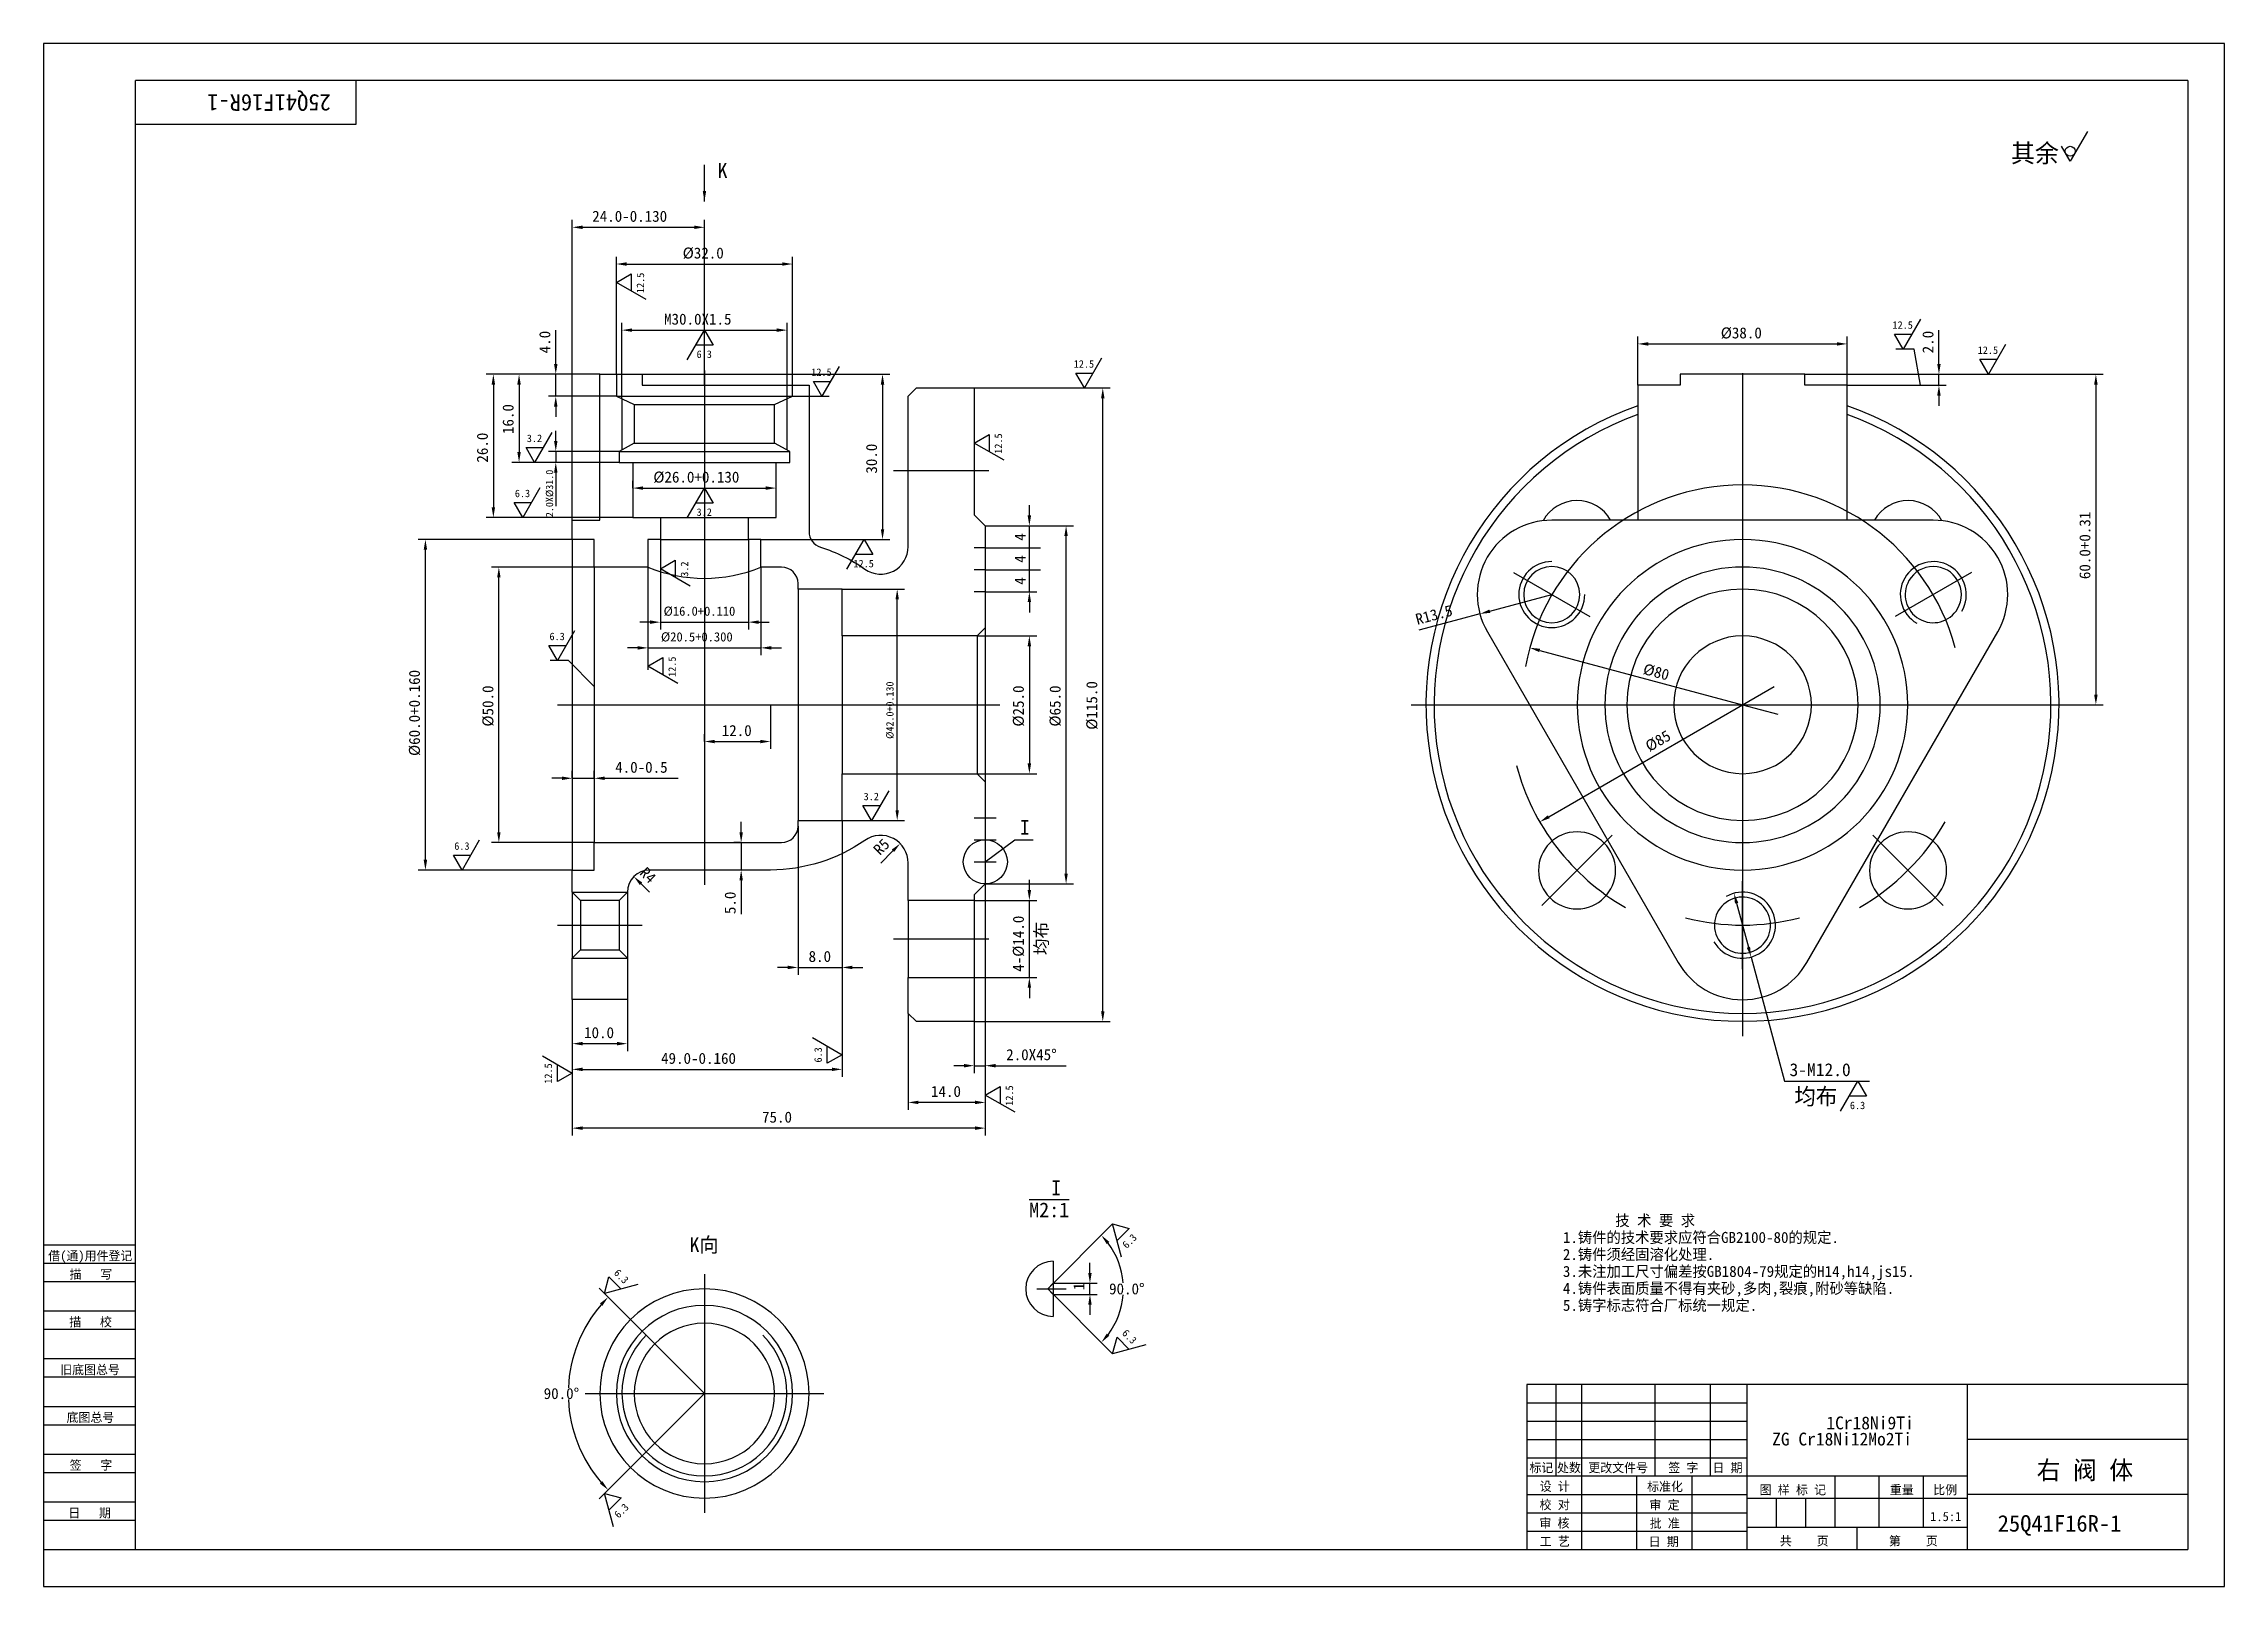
# Model space of a CAD drawing. Header units: metres. Extents: x 0 to 594, y 0 to 420.
import ezdxf

# ---------------------------------------------------------------- set-up
doc = ezdxf.new("R2010")
doc.units = ezdxf.units.M
for name, color, linetype in [('C', 6, 'Continuous'), ('D', 1, 'Continuous'), ('FL', 5, 'Continuous'), ('HA', 5, 'Continuous'), ('T', 7, 'Continuous'), ('TL', 4, 'Continuous')]:
    doc.layers.add(name, color=color, linetype=linetype)

# ---------------------------------------------------------------- blocks, each defined once
blk = doc.blocks.new('TUKUN2')
at = {"layer": 'FL'}
for p, q in [((594, 420), (0, 420)), ((0, 420), (0, 0)), ((594, 0), (594, 420)), ((0, 83), (25, 83)), ((0, 75), (25, 75)), ((0, 70), (25, 70)), ((0, 62), (25, 62)), ((0, 57), (25, 57)), ((412, 30), (412, 55)), ((419, 10), (419, 55)), ((439, 30), (439, 55)), ((454, 30), (454, 55)), ((0, 49), (25, 49)), ((404, 50), (464, 50)), ((0, 44), (25, 44)), ((404, 45), (464, 45)), ((0, 36), (25, 36)), ((404, 40), (464, 40)), ((0, 31), (25, 31)), ((404, 35), (464, 35)), ((449, 10), (449, 30)), ((404, 25), (464, 25)), ((0, 23), (25, 23)), ((0, 18), (25, 18)), ((404, 20), (464, 20)), ((404, 15), (464, 15)), ((0, 0), (594, 0))]:
    blk.add_line(p, q, dxfattribs=at)
at = {"layer": 'TL'}
for p, q in [((584, 410), (25, 410)), ((25, 10), (25, 410)), ((85, 410), (85, 398)), ((584, 410), (584, 10)), ((85, 398), (25, 398)), ((0, 93), (25, 93)), ((0, 88), (25, 88)), ((584, 55), (404, 55)), ((404, 55), (404, 10)), ((464, 10), (464, 55)), ((524, 10), (524, 55)), ((584, 40), (524, 40)), ((524, 30), (404, 30)), ((434, 10), (434, 30)), ((488, 16), (488, 30)), ((500, 16), (500, 30)), ((512, 16), (512, 30)), ((464, 24), (524, 24)), ((472, 16), (472, 24)), ((480, 16), (480, 24)), ((584, 25), (524, 25)), ((524, 16), (464, 16)), ((494, 10), (494, 16)), ((0, 10), (584, 10))]:
    blk.add_line(p, q, dxfattribs=at)
at = {"layer": 'T'}
for s, p in [('借(通)用件登记', (1.26, 88.76)), ('描   写', (7.09, 83.76)), ('描   校', (6.98, 70.76)), ('旧底图总号', (4.52, 57.76)), ('底图总号', (6.25, 44.76)), ('签   字', (7.1, 31.76)), ('标记', (404.71, 31.07)), ('处数', (412.22, 31.07)), ('更改文件号', (420.75, 31.07)), ('签 字', (442.53, 31.07)), ('日 期', (454.57, 31.07)), ('校 对', (407.48, 20.99)), ('设 计', (407.5, 25.99)), ('标准化', (436.77, 25.93)), ('审 定', (437.39, 20.93)), ('图 样 标 记', (467.4, 25.04)), ('重量', (502.88, 25.04)), ('比例', (514.7, 25.04)), ('日   期', (6.72, 18.76)), ('审 核', (407.41, 15.99)), ('批 准', (437.46, 15.93)), ('工 艺', (407.52, 10.99)), ('日 期', (437.18, 10.93)), ('共    页', (472.91, 11.13)), ('第    页', (502.62, 11.13))]:
    blk.add_text(s, height=2.5, dxfattribs=at).set_placement(p)

msp = doc.modelspace()

# ---------------------------------------------------------------- linework, layer by layer
at = {"layer": 'C'}
for points in [[(180, 331), (180, 191)], [(462.75, 330.25), (462.75, 149.75)], [(231.5, 303.75), (257.5, 303.75)], [(256.5, 282.75), (253.5, 282.75)], [(256.5, 276.75), (253.5, 276.75)], [(400.4, 276), (421.18, 264)], [(525.1, 276), (504.32, 264)], [(256.5, 270.75), (253.5, 270.75)], [(140, 240), (260.5, 240)], [(372.5, 240), (553, 240)], [(253.5, 209.25), (259.5, 209.25)], [(253.5, 203.25), (259.5, 203.25)], [(408.13, 185.38), (427.22, 204.47)], [(517.37, 185.38), (498.28, 204.47)], [(253.5, 197.25), (259.5, 197.25)], [(462.75, 168), (462.75, 192)], [(140, 180), (163, 180)], [(231.5, 176.25), (257.5, 176.25)], [(180, 85), (180, 20)], [(270.5, 81), (278.5, 81)], [(147.5, 52.5), (212.5, 52.5)]]:
    msp.add_lwpolyline(points, dxfattribs=at)
for points in [[(520.71, 255.53, 0.8), (403.66, 250.42, 0.8)], [(401.17, 223.5, 0.2), (430.87, 184.79, 0.2)], [(494.62, 184.79, 0.13), (517.96, 208.12, 0.13)], [(447.22, 182.04, 0.13), (478.28, 182.04, 0.13)]]:
    msp.add_lwpolyline(points, format="xyb", dxfattribs=at)
at = {"layer": 'D'}
for p, q in [((552, 388), (549.66, 392.06)), ((556.68, 396.11), (552, 388)), ((144, 290.25), (144, 372)), ((146.8, 370), (177.2, 370)), ((180, 327), (180, 372)), ((156, 330), (156, 362)), ((156, 355), (160.06, 357.34)), ((158.8, 360), (201.2, 360)), ((160.06, 357.34), (160.06, 352.66)), ((204, 327), (204, 362)), ((164.11, 350.32), (156, 355)), ((511.2, 344.96), (506.51, 336.85)), ((139.5, 335.6), (139.5, 341.98)), ((157.5, 323.31), (157.5, 344)), ((160.3, 342), (199.7, 342)), ((175.32, 333.89), (180, 342)), ((180, 342), (182.34, 337.94)), ((202.5, 323.31), (202.5, 344)), ((434.25, 327), (434.25, 340.25)), ((491.25, 327), (491.25, 340.25)), ((506.51, 336.85), (504.17, 340.9)), ((504.17, 340.9), (508.86, 340.9)), ((516.25, 335.6), (516.25, 341.98)), ((139.5, 332.8), (139.5, 335.6)), ((182.34, 337.94), (177.66, 337.94)), ((288.18, 334.36), (283.5, 326.25)), ((437.05, 338.25), (488.45, 338.25)), ((516.25, 332.8), (516.25, 335.6)), ((529.72, 330), (527.38, 334.06)), ((527.38, 334.06), (532.06, 334.06)), ((534.4, 338.11), (529.72, 330)), ((151.5, 330), (120.5, 330)), ((122.5, 327.2), (122.5, 293.8)), ((151.5, 330), (127.5, 330)), ((129.5, 327.2), (129.5, 308.8)), ((151.5, 330), (137.5, 330)), ((139.5, 324), (139.5, 330)), ((163.03, 330), (230.5, 330)), ((212, 324), (209.66, 328.06)), ((209.66, 328.06), (214.34, 328.06)), ((216.68, 332.11), (212, 324)), ((228.5, 327.2), (228.5, 287.8)), ((283.5, 326.25), (281.16, 330.31)), ((281.16, 330.31), (285.84, 330.31)), ((479.72, 330), (518.25, 330)), ((479.72, 330), (561, 330)), ((491.25, 327), (518.25, 327)), ((516.25, 327), (516.25, 330)), ((559, 327.2), (559, 242.8)), ((156, 324), (137.5, 324)), ((139.5, 321.2), (139.5, 318.4)), ((253.5, 326.25), (290.5, 326.25)), ((288.5, 156.55), (288.5, 323.45)), ((516.25, 324.2), (516.25, 321.4)), ((133.75, 306), (131.41, 310.06)), ((131.41, 310.06), (136.09, 310.06)), ((138.43, 314.11), (133.75, 306)), ((156.75, 309), (137.5, 309)), ((139.5, 311.8), (139.5, 314.6)), ((139.5, 309), (139.5, 306)), ((253.5, 311.25), (257.56, 313.59)), ((261.61, 306.57), (253.5, 311.25)), ((257.56, 313.59), (257.56, 308.91)), ((156.75, 306), (127.5, 306)), ((156.75, 306), (137.5, 306)), ((139.5, 303.2), (139.5, 300.4)), ((135.18, 299.11), (130.5, 291)), ((139.5, 300.4), (139.5, 294.04)), ((160.5, 299), (160.5, 301)), ((163.3, 299), (196.7, 299)), ((175.32, 290.89), (180, 299)), ((180, 299), (182.34, 294.94)), ((199.5, 299), (199.5, 301)), ((130.5, 291), (128.16, 295.06)), ((128.16, 295.06), (132.84, 295.06)), ((182.34, 294.94), (177.66, 294.94)), ((268.5, 291.55), (268.5, 294.35)), ((160.5, 291), (120.5, 291)), ((256.5, 288.75), (280.5, 288.75)), ((256.5, 288.75), (270.5, 288.75)), ((268.5, 270.75), (268.5, 288.75)), ((278.5, 194.05), (278.5, 285.95)), ((144, 285), (102, 285)), ((104, 197.8), (104, 282.2)), ((168, 285), (168, 260.5)), ((168, 277), (172.06, 279.34)), ((172.06, 279.34), (172.06, 274.66)), ((192, 285), (192, 260.5)), ((195.38, 285), (230.5, 285)), ((218.82, 276.89), (223.5, 285)), ((225.84, 280.94), (221.16, 280.94)), ((223.5, 285), (225.84, 280.94)), ((150, 277.5), (122, 277.5)), ((124, 205.3), (124, 274.7)), ((164.62, 277.5), (164.62, 253.5)), ((176.11, 272.32), (168, 277)), ((195.38, 277.5), (195.38, 253.5)), ((217.5, 271.5), (234.5, 271.5)), ((232.5, 211.3), (232.5, 268.7)), ((256.5, 270.75), (270.5, 270.75)), ((268.5, 267.95), (268.5, 265.15)), ((393.93, 265.48), (410.79, 270)), ((165.2, 262.5), (162.4, 262.5)), ((168, 262.5), (192, 262.5)), ((194.8, 262.5), (197.6, 262.5)), ((385.82, 263.31), (374.56, 260.29)), ((391.23, 264.76), (385.82, 263.31)), ((139.93, 252.07), (137.59, 256.13)), ((137.59, 256.13), (142.27, 256.13)), ((144.61, 260.18), (139.93, 252.07)), ((161.82, 255.5), (159.03, 255.5)), ((164.62, 255.5), (195.38, 255.5)), ((198.18, 255.5), (200.97, 255.5)), ((254.25, 258.75), (270.5, 258.75)), ((268.5, 255.95), (268.5, 224.05)), ((164.62, 250.5), (168.68, 252.84)), ((172.74, 245.82), (164.62, 250.5)), ((168.68, 252.84), (168.68, 248.16)), ((407.5, 254.8), (462.75, 240)), ((198, 240), (198, 228)), ((409.97, 209.53), (462.75, 240)), ((552, 240), (561, 240)), ((180, 230), (180, 232)), ((182.8, 230), (195.2, 230)), ((141.2, 220), (138.4, 220)), ((144, 220), (144, 222)), ((144, 220), (150, 220)), ((150, 220), (150, 222)), ((152.8, 220), (155.6, 220)), ((155.6, 220), (172.83, 220)), ((254.25, 221.25), (270.5, 221.25)), ((230.18, 216.61), (225.5, 208.5)), ((190, 205.3), (190, 208.1)), ((217.5, 208.5), (217.5, 138.75)), ((217.5, 208.5), (217.5, 166.5)), ((217.5, 208.5), (234.5, 208.5)), ((225.5, 208.5), (223.16, 212.56)), ((223.16, 212.56), (227.84, 212.56)), ((118.68, 203.11), (114, 195)), ((150, 202.5), (122, 202.5)), ((190, 202.5), (188, 202.5)), ((190, 202.5), (190, 195)), ((205.5, 207), (205.5, 166.5)), ((114, 195), (111.66, 199.06)), ((111.66, 199.06), (116.34, 199.06)), ((231.32, 200.24), (228, 196.92)), ((144, 195), (102, 195)), ((162.74, 191.26), (165, 189)), ((190, 195), (188, 195)), ((190, 192.2), (190, 189.4)), ((256.5, 191.25), (256.5, 129.75)), ((256.5, 191.25), (256.5, 122.75)), ((256.5, 191.25), (256.5, 139.75)), ((256.5, 191.25), (280.5, 191.25)), ((268.5, 189.55), (268.5, 192.35)), ((190, 189.4), (190, 183.02)), ((253.5, 186.75), (270.5, 186.75)), ((268.5, 165.75), (268.5, 186.75)), ((461.15, 185.99), (464.35, 174.01)), ((202.7, 168.5), (199.9, 168.5)), ((205.5, 168.5), (217.5, 168.5)), ((220.3, 168.5), (223.1, 168.5)), ((253.5, 165.75), (270.5, 165.75)), ((268.5, 162.95), (268.5, 160.15)), ((144, 159.75), (144, 145.75)), ((144, 159.75), (144, 138.75)), ((144, 159.75), (144, 122.75)), ((159, 159.75), (159, 145.75)), ((235.5, 156), (235.5, 129.75)), ((209.39, 149.43), (217.5, 144.75)), ((253.5, 153.75), (253.5, 139.75)), ((253.5, 153.75), (290.5, 153.75)), ((135.89, 144.43), (144, 139.75)), ((146.8, 147.75), (156.2, 147.75)), ((213.44, 142.41), (213.44, 147.09)), ((217.5, 144.75), (213.44, 142.41)), ((139.94, 137.41), (139.94, 142.09)), ((144, 139.75), (139.94, 137.41)), ((146.8, 140.75), (214.7, 140.75)), ((250.7, 141.75), (247.9, 141.75)), ((253.5, 141.75), (256.5, 141.75)), ((259.3, 141.75), (262.1, 141.75)), ((262.1, 141.75), (278.48, 141.75)), ((489.45, 129.39), (494.14, 137.5)), ((494.14, 137.5), (496.48, 133.44)), ((253.7, 131.75), (238.3, 131.75)), ((256.5, 133.75), (260.56, 136.09)), ((264.61, 129.07), (256.5, 133.75)), ((260.56, 136.09), (260.56, 131.41)), ((496.48, 133.44), (491.8, 133.44)), ((253.7, 124.75), (146.8, 124.75)), ((293.6, 89.63), (291.18, 98.68)), ((291.18, 98.68), (295.7, 97.47)), ((295.7, 97.47), (292.39, 94.15)), ((152.78, 79.72), (153.99, 84.25)), ((153.99, 84.25), (157.3, 80.94)), ((285, 85.3), (285, 88.1)), ((161.82, 82.15), (152.78, 79.72)), ((275, 82.5), (287, 82.5)), ((275, 79.5), (287, 79.5)), ((285, 79.5), (285, 82.5)), ((285, 76.7), (285, 73.9)), ((291.18, 63.32), (292.39, 67.85)), ((300.23, 65.75), (291.18, 63.32)), ((292.39, 67.85), (295.7, 64.53)), ((155.2, 16.23), (152.78, 25.28)), ((152.78, 25.28), (157.3, 24.06)), ((157.3, 24.06), (153.99, 20.75))]:
    msp.add_line(p, q, dxfattribs=at)
for points in [[(511.25, 327), (509.51, 336.85), (504.51, 336.85)], [(204, 324), (214, 324)], [(256.5, 282.75), (271.5, 282.75)], [(164.62, 277.5), (164.62, 249.5)], [(256.5, 276.75), (271.5, 276.75)], [(150, 245), (142.93, 252.07), (137.93, 252.07)], [(462.75, 240), (471.41, 245)], [(462.75, 240), (472.41, 237.41)], [(256.5, 197.25), (264.5, 203.25), (269.5, 203.25)], [(465.08, 171.31), (474.14, 137.5), (497.3, 137.5)], [(273.5, 81), (291.18, 98.68)], [(180, 52.5), (151.36, 81.14)], [(273.5, 81), (291.18, 63.32)], [(180, 52.5), (151.36, 23.86)]]:
    msp.add_lwpolyline(points, dxfattribs=at)
msp.add_circle((552, 390.7), 1.35, dxfattribs=at)
for centre, radius, start, end in [((273.5, 81), 20.63, 4.42, 37.22), ((273.5, 81), 20.63, 322.78, 355.58), ((180, 52.5), 37.11, 139.32, 177.54), ((180, 52.5), 37.11, 182.46, 220.68)]:
    msp.add_arc(centre, radius, start, end, dxfattribs=at)
for points in [[(146.8, 370.47), (146.8, 369.53), (144, 370)], [(177.2, 370.47), (177.2, 369.53), (180, 370)], [(158.8, 360.47), (158.8, 359.53), (156, 360)], [(201.2, 360.47), (201.2, 359.53), (204, 360)], [(160.3, 342.47), (160.3, 341.53), (157.5, 342)], [(199.7, 342.47), (199.7, 341.53), (202.5, 342)], [(437.05, 338.72), (437.05, 337.78), (434.25, 338.25)], [(488.45, 338.72), (488.45, 337.78), (491.25, 338.25)], [(139.03, 332.8), (139.97, 332.8), (139.5, 330)], [(515.78, 332.8), (516.72, 332.8), (516.25, 330)], [(122.03, 327.2), (122.97, 327.2), (122.5, 330)], [(129.03, 327.2), (129.97, 327.2), (129.5, 330)], [(228.03, 327.2), (228.97, 327.2), (228.5, 330)], [(515.78, 324.2), (516.72, 324.2), (516.25, 327)], [(558.53, 327.2), (559.47, 327.2), (559, 330)], [(139.03, 321.2), (139.97, 321.2), (139.5, 324)], [(288.03, 323.45), (288.97, 323.45), (288.5, 326.25)], [(139.03, 311.8), (139.97, 311.8), (139.5, 309)], [(129.03, 308.8), (129.97, 308.8), (129.5, 306)], [(139.03, 303.2), (139.97, 303.2), (139.5, 306)], [(163.3, 299.47), (163.3, 298.53), (160.5, 299)], [(196.7, 299.47), (196.7, 298.53), (199.5, 299)], [(122.03, 293.8), (122.97, 293.8), (122.5, 291)], [(268.03, 291.55), (268.97, 291.55), (268.5, 288.75)], [(228.03, 287.8), (228.97, 287.8), (228.5, 285)], [(278.03, 285.95), (278.97, 285.95), (278.5, 288.75)], [(103.53, 282.2), (104.47, 282.2), (104, 285)], [(123.53, 274.7), (124.47, 274.7), (124, 277.5)], [(232.03, 268.7), (232.97, 268.7), (232.5, 271.5)], [(268.03, 267.95), (268.97, 267.95), (268.5, 270.75)], [(165.2, 262.97), (165.2, 262.03), (168, 262.5)], [(194.8, 262.97), (194.8, 262.03), (192, 262.5)], [(394.05, 265.03), (393.81, 265.93), (391.23, 264.76)], [(161.82, 255.97), (161.82, 255.03), (164.62, 255.5)], [(198.18, 255.97), (198.18, 255.03), (195.38, 255.5)], [(268.03, 255.95), (268.97, 255.95), (268.5, 258.75)], [(407.38, 254.35), (407.62, 255.26), (404.79, 255.53)], [(558.53, 242.8), (559.47, 242.8), (559, 240)], [(182.8, 230.47), (182.8, 229.53), (180, 230)], [(195.2, 230.47), (195.2, 229.53), (198, 230)], [(141.2, 220.47), (141.2, 219.53), (144, 220)], [(152.8, 220.47), (152.8, 219.53), (150, 220)], [(268.03, 224.05), (268.97, 224.05), (268.5, 221.25)], [(232.03, 211.3), (232.97, 211.3), (232.5, 208.5)], [(410.2, 209.12), (409.73, 209.93), (407.54, 208.12)], [(123.53, 205.3), (124.47, 205.3), (124, 202.5)], [(189.53, 205.3), (190.47, 205.3), (190, 202.5)], [(231.65, 199.91), (230.99, 200.57), (233.3, 202.22)], [(103.53, 197.8), (104.47, 197.8), (104, 195)], [(162.41, 190.93), (163.07, 191.59), (160.76, 193.24)], [(189.53, 192.2), (190.47, 192.2), (190, 195)], [(278.03, 194.05), (278.97, 194.05), (278.5, 191.25)], [(268.03, 189.55), (268.97, 189.55), (268.5, 186.75)], [(460.69, 185.87), (461.6, 186.11), (460.42, 188.69)], [(463.9, 173.89), (464.81, 174.13), (465.08, 171.31)], [(202.7, 168.97), (202.7, 168.03), (205.5, 168.5)], [(220.3, 168.97), (220.3, 168.03), (217.5, 168.5)], [(268.03, 162.95), (268.97, 162.95), (268.5, 165.75)], [(288.03, 156.55), (288.97, 156.55), (288.5, 153.75)], [(146.8, 148.22), (146.8, 147.28), (144, 147.75)], [(156.2, 148.22), (156.2, 147.28), (159, 147.75)], [(146.8, 141.22), (146.8, 140.28), (144, 140.75)], [(214.7, 141.22), (214.7, 140.28), (217.5, 140.75)], [(250.7, 142.22), (250.7, 141.28), (253.5, 141.75)], [(259.3, 142.22), (259.3, 141.28), (256.5, 141.75)], [(238.3, 132.22), (238.3, 131.28), (235.5, 131.75)], [(253.7, 132.22), (253.7, 131.28), (256.5, 131.75)], [(146.8, 125.22), (146.8, 124.28), (144, 124.75)], [(253.7, 125.22), (253.7, 124.28), (256.5, 124.75)], [(289.58, 93.17), (290.28, 93.79), (288.09, 95.59)], [(284.53, 85.3), (285.47, 85.3), (285, 82.5)], [(151.51, 77.01), (152.2, 76.37), (153.76, 78.74)], [(284.53, 76.7), (285.47, 76.7), (285, 79.5)], [(290.28, 68.21), (289.58, 68.83), (288.09, 66.41)], [(152.2, 28.63), (151.51, 27.99), (153.76, 26.26)]]:
    msp.add_solid(points, dxfattribs=at)
at = {"layer": 'HA'}
for points in [[(157.5, 323.31), (157.5, 309.41)], [(202.5, 309.41), (202.5, 323.31)], [(144, 189), (159, 189)], [(144, 171), (159, 171)]]:
    msp.add_lwpolyline(points, dxfattribs=at)
for points in [[(410.79, 279, 2.41), (419.79, 270, 2.41)], [(522.51, 265.5, 2.41), (510.21, 262.21, 2.41)], [(454.96, 175.5, 2.41), (458.25, 187.79, 2.41)], [(275, 88.5, 1), (275, 73.5, 1)], [(164.09, 68.41, 2.41), (195.91, 68.41, 2.41)]]:
    msp.add_lwpolyline(points, format="xyb", dxfattribs=at)
msp.add_circle((256.5, 197.25), 6, dxfattribs=at)
at = {"layer": 'TL'}
msp.add_line((180, 377), (180, 387), dxfattribs=at)
for points in [[(144, 285), (144, 290.25), (151.5, 290.25), (151.5, 330), (156, 330), (156, 324), (160.88, 321.75), (160.88, 311.25), (156.75, 309), (156.75, 306), (160.5, 306), (160.5, 291), (168, 291), (168, 285), (164.62, 285), (164.62, 277.5), (150, 277.5), (150, 285), (144, 285)], [(156, 330), (163.03, 330), (163.03, 327), (204, 327)], [(491.25, 290.25), (491.25, 327), (479.72, 327), (479.72, 330), (445.78, 330), (445.78, 327), (434.25, 327), (434.25, 290.25)], [(156, 324), (204, 324)], [(160.88, 321.75), (199.12, 321.75)], [(156.75, 309), (203.25, 309)], [(160.88, 311.25), (199.12, 311.25)], [(160.5, 306), (199.5, 306)], [(168, 291), (192, 291)], [(144, 285), (144, 195)], [(168, 285), (192, 285)], [(150, 277.5), (150, 202.5)], [(205.5, 271.5), (205.5, 208.5)], [(217.5, 258.75), (217.5, 221.25)], [(254.25, 258.75), (254.25, 221.25)], [(256.5, 261), (256.5, 219)], [(144, 189), (144, 171)], [(146.25, 186.75), (146.25, 173.25)], [(156.75, 186.75), (156.75, 173.25)], [(159, 189), (159, 171)], [(235.5, 186.75), (235.5, 165.75)], [(253.5, 186.75), (253.5, 165.75)], [(275, 88.5), (275, 82.5), (273.5, 81), (275, 79.5), (275, 73.5)], [(275, 82.5), (275, 79.5)], [(163.03, 69.47), (159.85, 72.65)], [(163.03, 35.53), (159.85, 32.35)]]:
    msp.add_lwpolyline(points, dxfattribs=at)
for points in [[(195.38, 285), (192, 285), (192, 291), (199.5, 291), (199.5, 306), (203.25, 306), (203.25, 309), (199.12, 311.25), (199.12, 321.75), (204, 324), (204, 327), (208.5, 327), (208.5, 287.17, 0.33), (211.64, 282.88, -0.08), (223.71, 276.93, 0.61), (235.5, 283.08), (235.5, 324), (237.75, 326.25), (253.5, 326.25), (253.5, 291.75), (256.5, 288.75), (256.5, 261), (254.25, 258.75), (217.5, 258.75), (217.5, 271.5), (205.5, 271.5), (205.5, 273, 0.41), (201, 277.5), (195.38, 277.5)], [(462.75, 285, 1), (462.75, 195, 1)], [(410.79, 277.65, 1), (410.79, 262.35, 1)], [(462.75, 277.5, 1), (462.75, 202.5, 1)], [(521.34, 266.17, 1), (508.09, 273.82, 1)], [(462.75, 271.5, 1), (462.75, 208.5, 1)], [(462.75, 258.75, 1), (462.75, 221.25, 1)], [(417.67, 205.42, 1), (417.67, 184.42, 1)], [(507.83, 205.42, 1), (507.83, 184.42, 1)], [(456.12, 176.18, 1), (469.38, 183.82, 1)], [(180, 81, 1), (180, 24, 1)], [(180, 76.5, 1), (180, 28.5, 1)], [(180, 71.62, 1), (180, 33.38, 1)]]:
    msp.add_lwpolyline(points, format="xyb", close=True, dxfattribs=at)
for points in [[(434.25, 321.41, 5.88), (491.25, 321.41, 5.88)], [(434.25, 319.02, 5.72), (491.25, 319.02, 5.72)], [(426.81, 290.25, 0.59), (408.46, 290.12, 0.59)], [(517.04, 290.12, 0.59), (498.69, 290.25, 0.59)], [(514.71, 290.25), (410.79, 290.25, 0.58), (393.25, 259.88, 0.58)], [(480.29, 169.87), (532.25, 259.87, 0.58), (514.71, 290.25, 0.58)], [(164.62, 277.5, 0.2), (195.38, 277.5, 0.2)], [(393.25, 259.87), (445.21, 169.87, 0.58), (480.29, 169.87, 0.58)], [(144, 195), (150, 195), (150, 202.5), (201, 202.5, 0.41), (205.5, 207), (205.5, 208.5), (217.5, 208.5), (217.5, 221.25), (254.25, 221.25), (256.5, 219), (256.5, 191.25), (253.5, 188.25), (253.5, 186.75), (235.5, 186.75), (235.5, 196.92, 0.61), (223.71, 203.07, -0.15), (198, 195), (165, 195, 0.41), (159, 189), (159, 189), (156.75, 186.75), (146.25, 186.75), (144, 189), (144, 195)]]:
    msp.add_lwpolyline(points, format="xyb", dxfattribs=at)
for points in [[(159, 159.75), (144, 159.75), (144, 171), (146.25, 173.25), (156.75, 173.25), (159, 171)], [(253.5, 165.75), (253.5, 153.75), (237.75, 153.75), (235.5, 156), (235.5, 165.75)]]:
    msp.add_lwpolyline(points, close=True, dxfattribs=at)
msp.add_solid([(179.54, 379.88), (180, 377), (180.46, 379.88)], dxfattribs=at)

# ---------------------------------------------------------------- block references
at = {"layer": 'T'}
msp.add_blockref('TUKUN2', (0, 0), dxfattribs=at)

# ---------------------------------------------------------------- texts
at = {"layer": 'D'}
for s, height, rotation, p in [('25Q41F16R-1', 4.5, 180, (78.23, 406.19)), ('12.5', 2.04, 90, (163.57, 352.09)), ('4.0', 3, 90, (138, 335.69)), ('2.0', 3, 90, (514.75, 335.69)), ('16.0', 3, 90, (128, 313.71)), ('26.0', 3, 90, (121, 305.93)), ('30.0', 3, 90, (227, 302.93)), ('12.5', 2.04, 90, (261.07, 308.34)), ('2.0X%%C31.0', 2, 90, (138.79, 291.1)), ('60.0+0.31', 3, 90, (557.5, 274.21)), ('4', 3, 90, (267.5, 284.68)), ('4', 3, 90, (267.5, 278.68)), ('3.2', 2.04, 90, (175.57, 274.86)), ('4', 3, 90, (267.5, 272.68)), ('R13.5', 3, 15, (374.17, 261.74)), ('12.5', 2.04, 90, (172.2, 247.59)), ('%%C80', 3, 345, (435.44, 248.44)), ('%%c60.0+0.160', 3, 90, (102.5, 226.07)), ('%%c50.0', 3, 90, (122.5, 234.07)), ('%%C42.0+0.130', 2, 90, (231.5, 230.71)), ('%%C25.0', 3, 90, (267, 234.07)), ('%%C65.0', 3, 90, (277, 234.07)), ('%%C115.0', 3, 90, (287, 233.21)), ('%%C85', 3, 30, (437.38, 227.13)), ('R5', 3, 45, (227.82, 198.86)), ('R4', 3, 315, (162.12, 194)), ('5.0', 3, 90, (188.5, 183.02)), ('4-%%C14.0', 3, 90, (267, 167.32)), ('均布', 3.5, 90, (273.5, 171.84)), ('6.3', 2.04, 90, (211.97, 142.61)), ('12.5', 2.04, 90, (138.47, 136.84)), ('12.5', 2.04, 90, (264.07, 130.84)), ('6.3', 2.04, 45, (295.02, 91.81)), ('6.3', 2.04, 315, (155.18, 85.15)), ('1', 3, 90, (283.5, 80.64)), ('6.3', 2.04, 315, (293.58, 68.75)), ('6.3', 2.04, 45, (156.62, 18.41))]:
    msp.add_text(s, height=height, rotation=rotation, dxfattribs=at).set_placement(p)
for s, height, p in [('其余', 5, (535.91, 387.67)), ('24.0-0.130', 3, (149.43, 371.5)), ('%%C32.0', 3, (174.07, 361.5)), ('M30.0X1.5', 3, (169, 343.5)), ('%%C38.0', 3, (456.82, 339.75)), ('12.5', 2.04, (503.6, 342.38)), ('6.3', 2.04, (177.86, 334.43)), ('12.5', 2.04, (280.59, 331.78)), ('12.5', 2.04, (526.81, 335.53)), ('12.5', 2.04, (209.09, 329.53)), ('3.2', 2.04, (131.61, 311.53)), ('%%C26.0+0.130', 3, (166.07, 300.5)), ('6.3', 2.04, (128.36, 296.53)), ('3.2', 2.04, (177.86, 291.43)), ('12.5', 2.04, (220.59, 277.43)), ('%%C16.0+0.110', 2.5, (168.87, 264.25)), ('6.3', 2.04, (137.79, 257.6)), ('%%C20.5+0.300', 2.5, (168.15, 257.25)), ('12.0', 3, (184.71, 231.5)), ('4.0-0.5', 3, (155.69, 221.5)), ('3.2', 2.04, (223.36, 214.03)), ('I', 4, (265.91, 204.66)), ('6.3', 2.04, (111.86, 200.53)), ('8.0', 3, (208.36, 170)), ('10.0', 3, (147.21, 149.25)), ('49.0-0.160', 3, (168.18, 142.25)), ('2.0X45%%D', 3, (262.19, 143.25)), ('3-M12.0', 3.5, (475.55, 138.91)), ('14.0', 3, (241.71, 133.25)), ('均布', 4.5, (476.87, 131.15)), ('6.3', 2.04, (492, 129.93)), ('75.0', 3, (195.68, 126.25)), ('I', 4, (274.43, 106.5)), ('%%oM2:1%%o', 4, (268.46, 100.5)), ('       技 术 要 求', 3, (413.82, 98.11)), ('K向', 4, (175.92, 91)), ('1.铸件的技术要求应符合GB2100-80的规定.', 3, (413.82, 93.49)), ('2.铸件须经固溶化处理.', 3, (413.82, 88.87)), ('3.未注加工尺寸偏差按GB1804-79规定的H14,h14,js15.', 3, (413.82, 84.25)), ('90.0%%d', 3, (290.21, 79.5)), ('4.铸件表面质量不得有夹砂,多肉,裂痕,附砂等缺陷.', 3, (413.82, 79.63)), ('5.铸字标志符合厂标统一规定.', 3, (413.82, 75.01)), ('90.0%%d', 3, (136.21, 51)), ('ZG Cr18Ni12Mo2Ti', 3.5, (470.82, 38.35)), ('1Cr18Ni9Ti', 3.5, (485.58, 42.75)), ('右 阀 体', 5, (542.86, 29.14)), ('1.5:1', 2.5, (513.85, 17.77)), ('25Q41F16R-1', 4.5, (532.26, 14.9))]:
    msp.add_text(s, height=height, dxfattribs=at).set_placement(p)
at = {"layer": 'TL'}
msp.add_text('K', height=4, dxfattribs=at).set_placement((183.54, 383.46))

doc.saveas('drawing.dxf')
